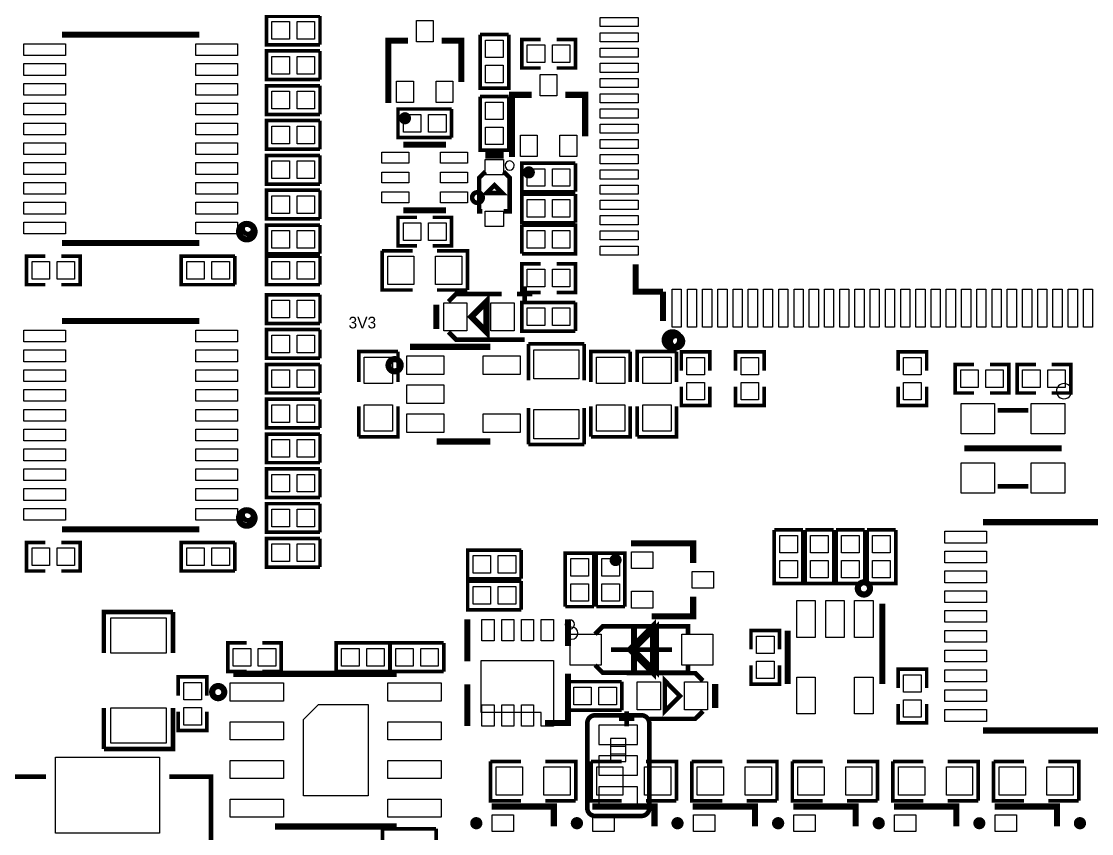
# Model space of a CAD drawing. Extents: x 27 to 210, y 6 to 115.
# Drawn here: x 124.17 to 159.3, y 33.33 to 59.99 of the extents above; entities that cross this region are included whole.
import ezdxf

# ---------------------------------------------------------------- set-up
doc = ezdxf.new("R2010")
doc.units = 0
doc.header["$MEASUREMENT"] = 0
for name, color, linetype in [('BOTTOM', 132, 'CONTINUOUS'), ('SILKSCREEN_BOTTOM', 230, 'CONTINUOUS'), ('SILKSCREEN_TOP', 7, 'CONTINUOUS'), ('TOP', 1, 'CONTINUOUS')]:
    doc.layers.add(name, color=color, linetype=linetype)

msp = doc.modelspace()

# ---------------------------------------------------------------- linework, layer by layer
at = {"layer": 'BOTTOM'}
for points in [[(143.129, 36.2585), (144.399, 36.2585), (144.399, 36.8935), (143.129, 36.8935)], [(143.51381, 35.94481), (144.01419, 35.94481), (144.01419, 36.44519), (143.51381, 36.44519)], [(143.51381, 35.69081), (144.01419, 35.69081), (144.01419, 36.19119), (143.51381, 36.19119)], [(143.129, 35.2425), (144.399, 35.2425), (144.399, 35.8775), (143.129, 35.8775)], [(143.129, 34.2265), (144.399, 34.2265), (144.399, 34.8615), (143.129, 34.8615)]]:
    msp.add_lwpolyline(points, close=True, dxfattribs=at)
at = {"layer": 'SILKSCREEN_BOTTOM', "const_width": 0.1524}
for points in [[(142.748, 36.957, -0.414214), (143.002, 37.211)], [(144.526, 37.211, -0.414214), (144.78, 36.957)], [(143.002, 33.909, -0.414214), (142.748, 34.163)], [(144.78, 34.163, -0.414214), (144.526, 33.909)]]:
    msp.add_lwpolyline(points, format="xyb", dxfattribs=at)
for points in [[(143.002, 37.211), (144.526, 37.211)], [(142.748, 34.163), (142.748, 36.957)], [(144.78, 34.163), (144.78, 36.957)], [(143.002, 33.909), (144.526, 33.909)]]:
    msp.add_lwpolyline(points, dxfattribs=at)
at = {"layer": 'SILKSCREEN_TOP'}
for points, const_width in [([(133.97484, 59.2201), (132.21716, 59.2201), (132.21716, 60.1599), (133.97484, 60.1599)], 0.11938), ([(133.97484, 59.2201), (133.97484, 60.1599)], 0.11938), ([(130.01244, 59.55284), (125.51156, 59.55284)], 0.20066), ([(136.21512, 57.31002), (136.21512, 59.35472), (136.86282, 59.35472)], 0.20066), ([(138.61288, 57.99328), (138.61288, 59.35472), (137.96518, 59.35472)], 0.20066), ([(140.1699, 59.55284), (139.2301, 59.55284)], 0.11938), ([(140.1699, 59.55284), (140.1699, 57.79516), (139.2301, 57.79516), (139.2301, 59.55284)], 0.11938), ([(141.21892, 59.3979), (140.59916, 59.3979), (140.59916, 58.4581), (141.21892, 58.4581)], 0.11938), ([(141.73708, 59.3979), (142.35684, 59.3979), (142.35684, 58.4581), (141.73708, 58.4581)], 0.11938), ([(133.97484, 58.0771), (132.21716, 58.0771), (132.21716, 59.0169), (133.97484, 59.0169)], 0.11938), ([(133.97484, 58.0771), (133.97484, 59.0169)], 0.11938), ([(133.97484, 56.9341), (132.21716, 56.9341), (132.21716, 57.8739), (133.97484, 57.8739)], 0.11938), ([(133.97484, 56.9341), (133.97484, 57.8739)], 0.11938), ([(140.27912, 55.53202), (140.27912, 57.57672), (140.92682, 57.57672)], 0.20066), ([(142.67688, 56.21528), (142.67688, 57.57672), (142.02918, 57.57672)], 0.20066), ([(140.1699, 57.52084), (139.2301, 57.52084)], 0.11938), ([(140.1699, 57.52084), (140.1699, 55.76316), (139.2301, 55.76316), (139.2301, 57.52084)], 0.11938), ([(138.29284, 56.1721), (136.53516, 56.1721), (136.53516, 57.1119), (138.29284, 57.1119)], 0.11938), ([(138.29284, 56.1721), (138.29284, 57.1119)], 0.11938), ([(133.97484, 55.7911), (132.21716, 55.7911), (132.21716, 56.7309), (133.97484, 56.7309)], 0.11938), ([(133.97484, 55.7911), (133.97484, 56.7309)], 0.11938), ([(136.71296, 55.93842), (138.11504, 55.93842)], 0.20066), ([(133.97484, 54.6481), (132.21716, 54.6481), (132.21716, 55.5879), (133.97484, 55.5879)], 0.11938), ([(133.97484, 54.6481), (133.97484, 55.5879)], 0.11938), ([(139.99972, 55.65648), (139.40028, 55.65648)], 0.14986), ([(139.99972, 55.55488), (139.40028, 55.55488)], 0.14986), ([(142.35684, 54.3941), (140.59916, 54.3941), (140.59916, 55.3339), (142.35684, 55.3339)], 0.11938), ([(142.35684, 54.3941), (142.35684, 55.3339)], 0.11938), ([(139.30122, 53.75656), (139.19962, 53.75656), (139.19962, 54.85638), (139.40028, 55.05704)], 0.14986), ([(139.99972, 53.75656), (140.20038, 53.75656), (140.20038, 54.85638), (139.99972, 55.05704)], 0.14986), ([(133.97484, 53.5051), (132.21716, 53.5051), (132.21716, 54.4449), (133.97484, 54.4449)], 0.11938), ([(133.97484, 53.5051), (133.97484, 54.4449)], 0.11938), ([(139.7, 54.61), (139.446, 54.356), (139.954, 54.356), (139.7, 54.61)], 0.1524), ([(142.35684, 53.3781), (140.59916, 53.3781), (140.59916, 54.3179), (142.35684, 54.3179)], 0.11938), ([(142.35684, 53.3781), (142.35684, 54.3179)], 0.11938), ([(138.11504, 53.78958), (136.71296, 53.78958)], 0.20066), ([(137.15492, 52.6161), (136.53516, 52.6161), (136.53516, 53.5559), (137.15492, 53.5559)], 0.11938), ([(137.67308, 52.6161), (138.29284, 52.6161), (138.29284, 53.5559), (137.67308, 53.5559)], 0.11938), ([(133.97484, 52.3621), (132.21716, 52.3621), (132.21716, 53.3019), (133.97484, 53.3019)], 0.11938), ([(133.97484, 52.3621), (133.97484, 53.3019)], 0.11938), ([(140.59916, 53.3019), (140.59916, 52.3621)], 0.11938), ([(140.59916, 53.3019), (142.35684, 53.3019), (142.35684, 52.3621), (140.59916, 52.3621)], 0.11938), ([(130.01244, 52.71516), (125.51156, 52.71516)], 0.20066), ([(124.96292, 51.3461), (124.34316, 51.3461), (124.34316, 52.2859), (124.96292, 52.2859)], 0.11938), ([(125.48108, 51.3461), (126.10084, 51.3461), (126.10084, 52.2859), (125.48108, 52.2859)], 0.11938), ([(131.18084, 51.3461), (129.42316, 51.3461), (129.42316, 52.2859), (131.18084, 52.2859)], 0.11938), ([(131.18084, 51.3461), (131.18084, 52.2859)], 0.11938), ([(133.97484, 51.3461), (132.21716, 51.3461), (132.21716, 52.2859), (133.97484, 52.2859)], 0.11938), ([(133.97484, 51.3461), (133.97484, 52.2859)], 0.11938), ([(137.01522, 51.17084), (136.01446, 51.17084), (136.01446, 52.46116)], 0.11938), ([(137.01522, 52.46116), (136.01446, 52.46116)], 0.11938), ([(137.81278, 52.46116), (138.81354, 52.46116), (138.81354, 51.17084)], 0.11938), ([(141.21892, 52.0319), (140.59916, 52.0319), (140.59916, 51.0921), (141.21892, 51.0921)], 0.11938), ([(141.73708, 52.0319), (142.35684, 52.0319), (142.35684, 51.0921), (141.73708, 51.0921)], 0.11938), ([(145.23212, 51.11496), (144.33296, 51.11496), (144.33296, 52.01412)], 0.20066), ([(140.69314, 50.79238), (140.69314, 51.29276)], 0.14986), ([(133.97484, 50.0761), (132.21716, 50.0761), (132.21716, 51.0159), (133.97484, 51.0159)], 0.11938), ([(133.97484, 50.0761), (133.97484, 51.0159)], 0.11938), ([(137.81278, 51.17084), (138.81354, 51.17084)], 0.11938), ([(138.19124, 50.79238), (138.4427, 51.0413), (139.9413, 51.0413)], 0.14986), ([(138.94308, 50.292), (139.44092, 50.79238), (139.44092, 49.79162), (138.94308, 50.292)], 0.2032), ([(138.94308, 50.292), (139.44092, 50.79238), (139.44092, 49.79162), (138.94308, 50.292)], 0.14986), ([(140.44168, 51.0413), (140.94206, 51.0413)], 0.14986), ([(145.23212, 51.11496), (145.23212, 50.15484)], 0.20066), ([(137.78992, 49.89322), (137.78992, 50.69078)], 0.20066), ([(142.35684, 49.8221), (140.59916, 49.8221), (140.59916, 50.7619), (142.35684, 50.7619)], 0.11938), ([(142.35684, 49.8221), (142.35684, 50.7619)], 0.11938), ([(130.01244, 50.15484), (125.51156, 50.15484)], 0.20066), ([(133.97484, 48.9331), (132.21716, 48.9331), (132.21716, 49.8729), (133.97484, 49.8729)], 0.11938), ([(133.97484, 48.9331), (133.97484, 49.8729)], 0.11938), ([(140.69314, 49.5427), (138.4427, 49.5427), (138.19124, 49.79162)], 0.14986), ([(135.24484, 48.15078), (135.24484, 49.15154), (136.53516, 49.15154)], 0.11938), ([(136.53516, 48.15078), (136.53516, 49.15154)], 0.11938), ([(136.92378, 49.30648), (139.56284, 49.30648)], 0.20066), ([(140.8176, 49.403), (142.6464, 49.403)], 0.11938), ([(140.8176, 49.403), (140.8176, 48.20158)], 0.11938), ([(142.6464, 49.403), (142.6464, 48.20158)], 0.11938), ([(142.86484, 48.15078), (142.86484, 49.15154), (144.15516, 49.15154)], 0.11938), ([(144.15516, 48.15078), (144.15516, 49.15154)], 0.11938), ([(144.38884, 48.15078), (144.38884, 49.15154), (145.67916, 49.15154)], 0.11938), ([(145.67916, 48.15078), (145.67916, 49.15154)], 0.11938), ([(145.8341, 48.51908), (145.8341, 49.13884), (146.7739, 49.13884), (146.7739, 48.51908)], 0.11938), ([(147.6121, 48.51908), (147.6121, 49.13884), (148.5519, 49.13884), (148.5519, 48.51908)], 0.11938), ([(152.9461, 48.51908), (152.9461, 49.13884), (153.8859, 49.13884), (153.8859, 48.51908)], 0.11938), ([(133.97484, 47.7901), (132.21716, 47.7901), (132.21716, 48.7299), (133.97484, 48.7299)], 0.11938), ([(133.97484, 47.7901), (133.97484, 48.7299)], 0.11938), ([(155.44292, 48.7299), (154.82316, 48.7299), (154.82316, 47.7901), (155.44292, 47.7901)], 0.11938), ([(155.96108, 48.7299), (156.58084, 48.7299), (156.58084, 47.7901), (155.96108, 47.7901)], 0.11938), ([(157.47492, 47.7901), (156.85516, 47.7901), (156.85516, 48.7299), (157.47492, 48.7299)], 0.11938), ([(157.99308, 47.7901), (158.61284, 47.7901), (158.61284, 48.7299), (157.99308, 48.7299)], 0.11938), ([(145.8341, 48.00092), (145.8341, 47.38116), (146.7739, 47.38116), (146.7739, 48.00092)], 0.11938), ([(147.6121, 48.00092), (147.6121, 47.38116), (148.5519, 47.38116), (148.5519, 48.00092)], 0.11938), ([(152.9461, 48.00092), (152.9461, 47.38116), (153.8859, 47.38116), (153.8859, 48.00092)], 0.11938), ([(133.97484, 46.6471), (132.21716, 46.6471), (132.21716, 47.5869), (133.97484, 47.5869)], 0.11938), ([(133.97484, 46.6471), (133.97484, 47.5869)], 0.11938), ([(136.53516, 47.35322), (136.53516, 46.35246), (135.24484, 46.35246)], 0.11938), ([(135.24484, 47.35322), (135.24484, 46.35246)], 0.11938), ([(140.8176, 46.101), (140.8176, 47.30242)], 0.11938), ([(142.6464, 46.101), (142.6464, 47.30242)], 0.11938), ([(144.15516, 47.35322), (144.15516, 46.35246), (142.86484, 46.35246)], 0.11938), ([(142.86484, 47.35322), (142.86484, 46.35246)], 0.11938), ([(145.67916, 47.35322), (145.67916, 46.35246), (144.38884, 46.35246)], 0.11938), ([(144.38884, 47.35322), (144.38884, 46.35246)], 0.11938), ([(157.21838, 47.22368), (156.21762, 47.22368)], 0.14986), ([(133.97484, 45.5041), (132.21716, 45.5041), (132.21716, 46.4439), (133.97484, 46.4439)], 0.11938), ([(133.97484, 45.5041), (133.97484, 46.4439)], 0.11938), ([(137.80516, 46.19752), (139.56284, 46.19752)], 0.20066), ([(142.6464, 46.101), (140.8176, 46.101)], 0.11938), ([(155.1178, 45.974), (158.3182, 45.974)], 0.20066), ([(133.97484, 44.3611), (132.21716, 44.3611), (132.21716, 45.3009), (133.97484, 45.3009)], 0.11938), ([(133.97484, 44.3611), (133.97484, 45.3009)], 0.11938), ([(157.21838, 44.72432), (156.21762, 44.72432)], 0.14986), ([(133.97484, 43.2181), (132.21716, 43.2181), (132.21716, 44.1579), (133.97484, 44.1579)], 0.11938), ([(133.97484, 43.2181), (133.97484, 44.1579)], 0.11938), ([(160.23844, 43.55084), (155.73756, 43.55084)], 0.20066), ([(130.01244, 43.31716), (125.51156, 43.31716)], 0.20066), ([(149.8219, 43.29684), (148.8821, 43.29684)], 0.11938), ([(149.8219, 43.29684), (149.8219, 41.53916), (148.8821, 41.53916), (148.8821, 43.29684)], 0.11938), ([(150.8379, 43.29684), (149.8981, 43.29684)], 0.11938), ([(150.8379, 43.29684), (150.8379, 41.53916), (149.8981, 41.53916), (149.8981, 43.29684)], 0.11938), ([(151.8539, 43.29684), (150.9141, 43.29684)], 0.11938), ([(151.8539, 43.29684), (151.8539, 41.53916), (150.9141, 41.53916), (150.9141, 43.29684)], 0.11938), ([(152.8699, 43.29684), (151.9301, 43.29684)], 0.11938), ([(152.8699, 43.29684), (152.8699, 41.53916), (151.9301, 41.53916), (151.9301, 43.29684)], 0.11938), ([(124.96292, 41.9481), (124.34316, 41.9481), (124.34316, 42.8879), (124.96292, 42.8879)], 0.11938), ([(125.48108, 41.9481), (126.10084, 41.9481), (126.10084, 42.8879), (125.48108, 42.8879)], 0.11938), ([(131.18084, 41.9481), (129.42316, 41.9481), (129.42316, 42.8879), (131.18084, 42.8879)], 0.11938), ([(131.18084, 41.9481), (131.18084, 42.8879)], 0.11938), ([(133.97484, 42.0751), (132.21716, 42.0751), (132.21716, 43.0149), (133.97484, 43.0149)], 0.11938), ([(133.97484, 42.0751), (133.97484, 43.0149)], 0.11938), ([(144.17802, 42.85488), (146.22272, 42.85488), (146.22272, 42.20718)], 0.20066), ([(140.57884, 41.6941), (138.82116, 41.6941), (138.82116, 42.6339), (140.57884, 42.6339)], 0.11938), ([(140.57884, 41.6941), (140.57884, 42.6339)], 0.11938), ([(142.0241, 40.77716), (142.0241, 42.53484), (142.9639, 42.53484), (142.9639, 40.77716)], 0.11938), ([(143.0401, 40.77716), (143.0401, 42.53484), (143.9799, 42.53484), (143.9799, 40.77716)], 0.11938), ([(140.57884, 40.6781), (138.82116, 40.6781), (138.82116, 41.6179), (140.57884, 41.6179)], 0.11938), ([(140.57884, 40.6781), (140.57884, 41.6179)], 0.11938), ([(144.86128, 40.45712), (146.22272, 40.45712), (146.22272, 41.10482)], 0.20066), ([(142.0241, 40.77716), (142.9639, 40.77716)], 0.11938), ([(143.0401, 40.77716), (143.9799, 40.77716)], 0.11938), ([(152.43048, 40.87622), (152.43048, 38.23716)], 0.20066), ([(126.88062, 39.25316), (126.88062, 40.60444), (129.15138, 40.60444)], 0.14986), ([(129.15138, 39.25316), (129.15138, 40.60444)], 0.14986), ([(138.9126, 40.259), (138.811, 40.259), (138.811, 38.98392)], 0.20066), ([(142.113, 39.48176), (142.113, 40.259), (142.0114, 40.259)], 0.20066), ([(146.05, 39.878), (146.05, 40.132), (143.256, 40.132), (143.002, 39.878)], 0.1524), ([(144.90192, 40.1193), (144.90192, 38.6207), (144.15262, 39.37), (144.90192, 40.1193)], 0.2032), ([(144.27708, 38.6207), (144.27708, 40.1193)], 0.20066), ([(144.27708, 39.37), (145.02638, 40.1193), (145.02638, 38.6207), (144.27708, 39.37)], 0.14986), ([(149.0599, 39.37508), (149.0599, 39.99484), (148.1201, 39.99484), (148.1201, 39.37508)], 0.11938), ([(149.32152, 39.99484), (149.32152, 38.23716)], 0.20066), ([(131.56692, 38.6461), (130.94716, 38.6461), (130.94716, 39.5859), (131.56692, 39.5859)], 0.11938), ([(132.08508, 38.6461), (132.70484, 38.6461), (132.70484, 39.5859), (132.08508, 39.5859)], 0.11938), ([(136.26084, 38.6461), (134.50316, 38.6461), (134.50316, 39.5859), (136.26084, 39.5859)], 0.11938), ([(136.26084, 38.6461), (136.26084, 39.5859)], 0.11938), ([(138.03884, 38.6461), (136.28116, 38.6461), (136.28116, 39.5859), (138.03884, 39.5859)], 0.11938), ([(138.03884, 38.6461), (138.03884, 39.5859)], 0.11938), ([(143.52524, 39.37), (145.52676, 39.37)], 0.14986), ([(131.13258, 38.57244), (136.49198, 38.57244)], 0.20066), ([(142.113, 38.5826), (142.113, 36.957), (141.36116, 36.957)], 0.20066), ([(143.002, 38.862), (143.256, 38.608), (146.05, 38.608), (146.05, 38.862)], 0.1524), ([(144.04086, 38.5953), (146.2913, 38.5953), (146.54276, 38.34638)], 0.14986), ([(149.0599, 38.85692), (149.0599, 38.23716), (148.1201, 38.23716), (148.1201, 38.85692)], 0.11938), ([(153.8859, 38.10508), (153.8859, 38.72484), (152.9461, 38.72484), (152.9461, 38.10508)], 0.11938), ([(130.2639, 37.85108), (130.2639, 38.47084), (129.3241, 38.47084), (129.3241, 37.85108)], 0.11938), ([(138.9126, 36.957), (138.811, 36.957), (138.811, 38.23208)], 0.20066), ([(143.88084, 37.3761), (142.12316, 37.3761), (142.12316, 38.3159), (143.88084, 38.3159)], 0.11938), ([(143.88084, 37.3761), (143.88084, 38.3159)], 0.11938), ([(145.79092, 37.846), (145.29308, 37.34562), (145.29308, 38.34638), (145.79092, 37.846)], 0.14986), ([(146.94408, 38.24478), (146.94408, 37.44722)], 0.20066), ([(153.8859, 37.58692), (153.8859, 36.96716), (152.9461, 36.96716), (152.9461, 37.58692)], 0.11938), ([(129.15138, 37.45484), (129.15138, 36.10356), (126.88062, 36.10356)], 0.14986), ([(126.88062, 37.45484), (126.88062, 36.10356)], 0.14986), ([(130.2639, 37.33292), (130.2639, 36.71316), (129.3241, 36.71316), (129.3241, 37.33292)], 0.11938), ([(144.04086, 37.34562), (144.04086, 36.84524)], 0.14986), ([(146.54276, 37.34562), (146.2913, 37.0967), (144.7927, 37.0967)], 0.14986), ([(144.29232, 37.0967), (143.79194, 37.0967)], 0.14986), ([(160.23844, 36.71316), (155.73756, 36.71316)], 0.20066), ([(140.57122, 34.40684), (139.57046, 34.40684), (139.57046, 35.69716)], 0.11938), ([(140.57122, 35.69716), (139.57046, 35.69716)], 0.11938), ([(141.36878, 35.69716), (142.36954, 35.69716), (142.36954, 34.40684)], 0.11938), ([(143.87322, 34.40684), (142.87246, 34.40684), (142.87246, 35.69716)], 0.11938), ([(143.87322, 35.69716), (142.87246, 35.69716)], 0.11938), ([(144.67078, 35.69716), (145.67154, 35.69716), (145.67154, 34.40684)], 0.11938), ([(147.17522, 34.40684), (146.17446, 34.40684), (146.17446, 35.69716)], 0.11938), ([(147.17522, 35.69716), (146.17446, 35.69716)], 0.11938), ([(147.97278, 35.69716), (148.97354, 35.69716), (148.97354, 34.40684)], 0.11938), ([(150.47722, 34.40684), (149.47646, 34.40684), (149.47646, 35.69716)], 0.11938), ([(150.47722, 35.69716), (149.47646, 35.69716)], 0.11938), ([(151.27478, 35.69716), (152.27554, 35.69716), (152.27554, 34.40684)], 0.11938), ([(153.77922, 34.40684), (152.77846, 34.40684), (152.77846, 35.69716)], 0.11938), ([(153.77922, 35.69716), (152.77846, 35.69716)], 0.11938), ([(154.57678, 35.69716), (155.57754, 35.69716), (155.57754, 34.40684)], 0.11938), ([(157.08122, 34.40684), (156.08046, 34.40684), (156.08046, 35.69716)], 0.11938), ([(157.08122, 35.69716), (156.08046, 35.69716)], 0.11938), ([(157.87878, 35.69716), (158.87954, 35.69716), (158.87954, 34.40684)], 0.11938), ([(124.98324, 35.19678), (123.59894, 35.19678)], 0.1524), ([(129.04978, 27.79522), (130.40106, 27.79522), (130.40106, 35.19678), (129.032, 35.19678)], 0.1524), ([(141.36878, 34.40684), (142.36954, 34.40684)], 0.11938), ([(144.67078, 34.40684), (145.67154, 34.40684)], 0.11938), ([(147.97278, 34.40684), (148.97354, 34.40684)], 0.11938), ([(151.27478, 34.40684), (152.27554, 34.40684)], 0.11938), ([(154.57678, 34.40684), (155.57754, 34.40684)], 0.11938), ([(157.87878, 34.40684), (158.87954, 34.40684)], 0.11938), ([(139.60602, 34.21888), (141.65072, 34.21888), (141.65072, 33.57118)], 0.20066), ([(142.90802, 34.21888), (144.95272, 34.21888), (144.95272, 33.57118)], 0.20066), ([(146.21002, 34.21888), (148.25472, 34.21888), (148.25472, 33.57118)], 0.20066), ([(149.51202, 34.21888), (151.55672, 34.21888), (151.55672, 33.57118)], 0.20066), ([(152.81402, 34.21888), (154.85872, 34.21888), (154.85872, 33.57118)], 0.20066), ([(156.11602, 34.21888), (158.16072, 34.21888), (158.16072, 33.57118)], 0.20066), ([(132.49402, 33.56356), (136.49198, 33.56356)], 0.20066), ([(137.78484, 32.5501), (136.02716, 32.5501), (136.02716, 33.4899), (137.78484, 33.4899)], 0.11938), ([(137.78484, 32.5501), (137.78484, 33.4899)], 0.11938)]:
    msp.add_lwpolyline(points, dxfattribs=dict(at, const_width=const_width))
for points, const_width in [([(136.86282, 56.80964, 1.006348), (136.6647, 56.8071, 0.993692), (136.86282, 56.80964)], 0.20066), ([(140.92682, 55.03164, 1.006348), (140.7287, 55.0291, 0.993692), (140.92682, 55.03164)], 0.20066), ([(139.31646, 54.20614, 1.000725), (138.96848, 54.2036, 0.999275), (139.31646, 54.20614)], 0.14986), ([(131.826, 53.086, 1), (131.318, 53.086, 1), (131.826, 53.086)], 0.2032), ([(131.78282, 53.18506, 1.001221), (131.43738, 53.18252, 0.998781), (131.78282, 53.18506)], 0.14986), ([(145.796, 49.53, 1), (145.288, 49.53, 1), (145.796, 49.53)], 0.2032), ([(145.86204, 49.48936, 0.996853), (145.46072, 49.4919, 1.003156), (145.86204, 49.48936)], 0.20066), ([(136.62406, 48.70196, 1.000199), (136.22274, 48.70196, 0.999801), (136.62406, 48.70196)], 0.20066), ([(131.826, 43.688, 1), (131.318, 43.688, 1), (131.826, 43.688)], 0.2032), ([(131.78282, 43.78706, 1.001221), (131.43738, 43.78452, 0.998781), (131.78282, 43.78706)], 0.14986), ([(143.77416, 42.30624, 0.997549), (143.57858, 42.30624, 1.002457), (143.77416, 42.30624)], 0.20066), ([(152.02662, 41.3766, 0.997014), (151.6253, 41.3766, 1.002995), (152.02662, 41.3766)], 0.20066), ([(130.83286, 37.973, 1), (130.43408, 37.973, 1), (130.83286, 37.973)], 0.20066), ([(139.2047, 33.67024, 0.997611), (139.00404, 33.67024, 1.002395), (139.2047, 33.67024)], 0.20066), ([(142.5067, 33.67024, 0.997611), (142.30604, 33.67024, 1.002395), (142.5067, 33.67024)], 0.20066), ([(145.8087, 33.67024, 0.997611), (145.60804, 33.67024, 1.002395), (145.8087, 33.67024)], 0.20066), ([(149.1107, 33.67024, 0.997611), (148.91004, 33.67024, 1.002395), (149.1107, 33.67024)], 0.20066), ([(152.4127, 33.67024, 0.997611), (152.21204, 33.67024, 1.002395), (152.4127, 33.67024)], 0.20066), ([(155.71216, 33.67024, 0.997549), (155.51658, 33.67024, 1.002457), (155.71216, 33.67024)], 0.20066), ([(159.0167, 33.67024, 0.997611), (158.81604, 33.67024, 1.002395), (159.0167, 33.67024)], 0.20066)]:
    msp.add_lwpolyline(points, format="xyb", dxfattribs=dict(at, const_width=const_width))
for points in [[(140.35024, 55.25516, 1), (140.04976, 55.25684, 1)], [(158.64332, 47.84852, 1), (158.14268, 47.84948, 1)], [(142.32636, 40.1955, 1), (142.02564, 40.1945, 1)], [(142.43812, 39.90848, 1), (142.03588, 39.90752, 1)]]:
    msp.add_lwpolyline(points, format="xyb", close=True, dxfattribs=at)
at = {"layer": 'TOP'}
for points in [[(144.42059, 60.11418), (144.42059, 59.81446), (143.17345, 59.81446), (143.17345, 60.11418)], [(132.97154, 59.97956), (132.97154, 59.40044), (132.3975, 59.40044), (132.3975, 59.97956)], [(133.22046, 59.40044), (133.22046, 59.97956), (133.7945, 59.97956), (133.7945, 59.40044)], [(137.13714, 59.31916), (137.13714, 60.0202), (137.68832, 60.0202), (137.68832, 59.31916)], [(139.98956, 58.79846), (139.41044, 58.79846), (139.41044, 59.3725), (139.98956, 59.3725)], [(144.42059, 59.6138), (144.42059, 59.31408), (143.17345, 59.31408), (143.17345, 59.6138)], [(125.62586, 59.25312), (125.62586, 58.86704), (124.25426, 58.86704), (124.25426, 59.25312)], [(129.89814, 58.86704), (129.89814, 59.25312), (131.26974, 59.25312), (131.26974, 58.86704)], [(141.35354, 59.21756), (141.35354, 58.63844), (140.7795, 58.63844), (140.7795, 59.21756)], [(141.60246, 58.63844), (141.60246, 59.21756), (142.1765, 59.21756), (142.1765, 58.63844)], [(144.42059, 59.11342), (144.42059, 58.8137), (143.17345, 58.8137), (143.17345, 59.11342)], [(132.97154, 58.83656), (132.97154, 58.25744), (132.3975, 58.25744), (132.3975, 58.83656)], [(133.22046, 58.25744), (133.22046, 58.83656), (133.7945, 58.83656), (133.7945, 58.25744)], [(125.62586, 58.60288), (125.62586, 58.2168), (124.25426, 58.2168), (124.25426, 58.60288)], [(129.89814, 58.2168), (129.89814, 58.60288), (131.26974, 58.60288), (131.26974, 58.2168)], [(139.41044, 58.54954), (139.98956, 58.54954), (139.98956, 57.9755), (139.41044, 57.9755)], [(144.42059, 58.61304), (144.42059, 58.31332), (143.17345, 58.31332), (143.17345, 58.61304)], [(137.03935, 58.02884), (137.03935, 57.3278), (136.48817, 57.3278), (136.48817, 58.02884)], [(137.78738, 57.3278), (137.78738, 58.02884), (138.33856, 58.02884), (138.33856, 57.3278)], [(141.20114, 57.54116), (141.20114, 58.2422), (141.75232, 58.2422), (141.75232, 57.54116)], [(144.42059, 58.11266), (144.42059, 57.81294), (143.17345, 57.81294), (143.17345, 58.11266)], [(125.62586, 57.95264), (125.62586, 57.56656), (124.25426, 57.56656), (124.25426, 57.95264)], [(129.89814, 57.56656), (129.89814, 57.95264), (131.26974, 57.95264), (131.26974, 57.56656)], [(132.97154, 57.69356), (132.97154, 57.11444), (132.3975, 57.11444), (132.3975, 57.69356)], [(133.22046, 57.11444), (133.22046, 57.69356), (133.7945, 57.69356), (133.7945, 57.11444)], [(144.42059, 57.61482), (144.42059, 57.3151), (143.17345, 57.3151), (143.17345, 57.61482)], [(125.62586, 57.3024), (125.62586, 56.91632), (124.25426, 56.91632), (124.25426, 57.3024)], [(129.89814, 56.91632), (129.89814, 57.3024), (131.26974, 57.3024), (131.26974, 56.91632)], [(139.98956, 56.76646), (139.41044, 56.76646), (139.41044, 57.3405), (139.98956, 57.3405)], [(137.28954, 56.93156), (137.28954, 56.35244), (136.7155, 56.35244), (136.7155, 56.93156)], [(137.53846, 56.35244), (137.53846, 56.93156), (138.1125, 56.93156), (138.1125, 56.35244)], [(144.42059, 57.11444), (144.42059, 56.81472), (143.17345, 56.81472), (143.17345, 57.11444)], [(125.62586, 56.65216), (125.62586, 56.26608), (124.25426, 56.26608), (124.25426, 56.65216)], [(129.89814, 56.26608), (129.89814, 56.65216), (131.26974, 56.65216), (131.26974, 56.26608)], [(132.97154, 56.55056), (132.97154, 55.97144), (132.3975, 55.97144), (132.3975, 56.55056)], [(133.22046, 55.97144), (133.22046, 56.55056), (133.7945, 56.55056), (133.7945, 55.97144)], [(144.42059, 56.61406), (144.42059, 56.31434), (143.17345, 56.31434), (143.17345, 56.61406)], [(139.41044, 56.51754), (139.98956, 56.51754), (139.98956, 55.9435), (139.41044, 55.9435)], [(141.10335, 56.25084), (141.10335, 55.5498), (140.55217, 55.5498), (140.55217, 56.25084)], [(141.85138, 55.5498), (141.85138, 56.25084), (142.40256, 56.25084), (142.40256, 55.5498)], [(125.62586, 56.00192), (125.62586, 55.61584), (124.25426, 55.61584), (124.25426, 56.00192)], [(129.89814, 55.61584), (129.89814, 56.00192), (131.26974, 56.00192), (131.26974, 55.61584)], [(144.42059, 56.11368), (144.42059, 55.81396), (143.17345, 55.81396), (143.17345, 56.11368)], [(136.89457, 55.69331), (136.89457, 55.33517), (136.00811, 55.33517), (136.00811, 55.69331)], [(137.93216, 55.3339), (137.93216, 55.69204), (138.81862, 55.69204), (138.81862, 55.3339)], [(144.42059, 55.6133), (144.42059, 55.31358), (143.17345, 55.31358), (143.17345, 55.6133)], [(125.62586, 55.35168), (125.62586, 54.9656), (124.25426, 54.9656), (124.25426, 55.35168)], [(129.89814, 54.9656), (129.89814, 55.35168), (131.26974, 55.35168), (131.26974, 54.9656)], [(132.97154, 55.40756), (132.97154, 54.82844), (132.3975, 54.82844), (132.3975, 55.40756)], [(133.22046, 54.82844), (133.22046, 55.40756), (133.7945, 55.40756), (133.7945, 54.82844)], [(139.40028, 55.45709), (139.99972, 55.45709), (139.99972, 54.95671), (139.40028, 54.95671)], [(141.35354, 55.15356), (141.35354, 54.57444), (140.7795, 54.57444), (140.7795, 55.15356)], [(141.60246, 54.57444), (141.60246, 55.15356), (142.1765, 55.15356), (142.1765, 54.57444)], [(136.89457, 55.04307), (136.89457, 54.68493), (136.00811, 54.68493), (136.00811, 55.04307)], [(137.93216, 54.68366), (137.93216, 55.0418), (138.81862, 55.0418), (138.81862, 54.68366)], [(144.42059, 55.11292), (144.42059, 54.8132), (143.17345, 54.8132), (143.17345, 55.11292)], [(125.62586, 54.70144), (125.62586, 54.31536), (124.25426, 54.31536), (124.25426, 54.70144)], [(129.89814, 54.31536), (129.89814, 54.70144), (131.26974, 54.70144), (131.26974, 54.31536)], [(144.42059, 54.61508), (144.42059, 54.31536), (143.17345, 54.31536), (143.17345, 54.61508)], [(132.97154, 54.26456), (132.97154, 53.68544), (132.3975, 53.68544), (132.3975, 54.26456)], [(133.22046, 53.68544), (133.22046, 54.26456), (133.7945, 54.26456), (133.7945, 53.68544)], [(136.89457, 54.39283), (136.89457, 54.03469), (136.00811, 54.03469), (136.00811, 54.39283)], [(137.93216, 54.03342), (137.93216, 54.39156), (138.81862, 54.39156), (138.81862, 54.03342)], [(141.35354, 54.13756), (141.35354, 53.55844), (140.7795, 53.55844), (140.7795, 54.13756)], [(141.60246, 53.55844), (141.60246, 54.13756), (142.1765, 54.13756), (142.1765, 53.55844)], [(144.42059, 54.1147), (144.42059, 53.81498), (143.17345, 53.81498), (143.17345, 54.1147)], [(125.62586, 54.0512), (125.62586, 53.66512), (124.25426, 53.66512), (124.25426, 54.0512)], [(129.89814, 53.66512), (129.89814, 54.0512), (131.26974, 54.0512), (131.26974, 53.66512)], [(139.99972, 53.25491), (139.40028, 53.25491), (139.40028, 53.75529), (139.99972, 53.75529)], [(125.62586, 53.40096), (125.62586, 53.01488), (124.25426, 53.01488), (124.25426, 53.40096)], [(129.89814, 53.01488), (129.89814, 53.40096), (131.26974, 53.40096), (131.26974, 53.01488)], [(144.42059, 53.61432), (144.42059, 53.3146), (143.17345, 53.3146), (143.17345, 53.61432)], [(132.97154, 53.12156), (132.97154, 52.54244), (132.3975, 52.54244), (132.3975, 53.12156)], [(133.22046, 52.54244), (133.22046, 53.12156), (133.7945, 53.12156), (133.7945, 52.54244)], [(137.28954, 53.37556), (137.28954, 52.79644), (136.7155, 52.79644), (136.7155, 53.37556)], [(137.53846, 52.79644), (137.53846, 53.37556), (138.1125, 53.37556), (138.1125, 52.79644)], [(141.35354, 53.12156), (141.35354, 52.54244), (140.7795, 52.54244), (140.7795, 53.12156)], [(141.60246, 52.54244), (141.60246, 53.12156), (142.1765, 53.12156), (142.1765, 52.54244)], [(144.42059, 53.11394), (144.42059, 52.81422), (143.17345, 52.81422), (143.17345, 53.11394)], [(144.42059, 52.61356), (144.42059, 52.31384), (143.17345, 52.31384), (143.17345, 52.61356)], [(125.09754, 52.10556), (125.09754, 51.52644), (124.5235, 51.52644), (124.5235, 52.10556)], [(125.34646, 51.52644), (125.34646, 52.10556), (125.9205, 52.10556), (125.9205, 51.52644)], [(130.17754, 52.10556), (130.17754, 51.52644), (129.6035, 51.52644), (129.6035, 52.10556)], [(130.42646, 51.52644), (130.42646, 52.10556), (131.0005, 52.10556), (131.0005, 51.52644)], [(132.97154, 52.10556), (132.97154, 51.52644), (132.3975, 51.52644), (132.3975, 52.10556)], [(133.22046, 51.52644), (133.22046, 52.10556), (133.7945, 52.10556), (133.7945, 51.52644)], [(137.05967, 52.28082), (137.05967, 51.35118), (136.19861, 51.35118), (136.19861, 52.28082)], [(138.62939, 52.28082), (138.62939, 51.35118), (137.76833, 51.35118), (137.76833, 52.28082)], [(141.35354, 51.85156), (141.35354, 51.27244), (140.7795, 51.27244), (140.7795, 51.85156)], [(141.60246, 51.27244), (141.60246, 51.85156), (142.1765, 51.85156), (142.1765, 51.27244)], [(145.53184, 51.20259), (145.83156, 51.20259), (145.83156, 49.95545), (145.53184, 49.95545)], [(146.03222, 51.20259), (146.33194, 51.20259), (146.33194, 49.95545), (146.03222, 49.95545)], [(146.5326, 51.20259), (146.83232, 51.20259), (146.83232, 49.95545), (146.5326, 49.95545)], [(147.03298, 51.20259), (147.3327, 51.20259), (147.3327, 49.95545), (147.03298, 49.95545)], [(147.53336, 51.20259), (147.83308, 51.20259), (147.83308, 49.95545), (147.53336, 49.95545)], [(148.0312, 51.20259), (148.33092, 51.20259), (148.33092, 49.95545), (148.0312, 49.95545)], [(148.53158, 51.20259), (148.8313, 51.20259), (148.8313, 49.95545), (148.53158, 49.95545)], [(149.03196, 51.20259), (149.33168, 51.20259), (149.33168, 49.95545), (149.03196, 49.95545)], [(149.53234, 51.20259), (149.83206, 51.20259), (149.83206, 49.95545), (149.53234, 49.95545)], [(150.03272, 51.20259), (150.33244, 51.20259), (150.33244, 49.95545), (150.03272, 49.95545)], [(150.5331, 51.20259), (150.83282, 51.20259), (150.83282, 49.95545), (150.5331, 49.95545)], [(151.03094, 51.20259), (151.33066, 51.20259), (151.33066, 49.95545), (151.03094, 49.95545)], [(151.53132, 51.20259), (151.83104, 51.20259), (151.83104, 49.95545), (151.53132, 49.95545)], [(152.0317, 51.20259), (152.33142, 51.20259), (152.33142, 49.95545), (152.0317, 49.95545)], [(152.53208, 51.20259), (152.8318, 51.20259), (152.8318, 49.95545), (152.53208, 49.95545)], [(153.03246, 51.20259), (153.33218, 51.20259), (153.33218, 49.95545), (153.03246, 49.95545)], [(153.53284, 51.20259), (153.83256, 51.20259), (153.83256, 49.95545), (153.53284, 49.95545)], [(154.03322, 51.20259), (154.33294, 51.20259), (154.33294, 49.95545), (154.03322, 49.95545)], [(154.53106, 51.20259), (154.83078, 51.20259), (154.83078, 49.95545), (154.53106, 49.95545)], [(155.03144, 51.20259), (155.33116, 51.20259), (155.33116, 49.95545), (155.03144, 49.95545)], [(155.53182, 51.20259), (155.83154, 51.20259), (155.83154, 49.95545), (155.53182, 49.95545)], [(156.0322, 51.20259), (156.33192, 51.20259), (156.33192, 49.95545), (156.0322, 49.95545)], [(156.53258, 51.20259), (156.8323, 51.20259), (156.8323, 49.95545), (156.53258, 49.95545)], [(157.03296, 51.20259), (157.33268, 51.20259), (157.33268, 49.95545), (157.03296, 49.95545)], [(157.53334, 51.20259), (157.83306, 51.20259), (157.83306, 49.95545), (157.53334, 49.95545)], [(158.03118, 51.20259), (158.3309, 51.20259), (158.3309, 49.95545), (158.03118, 49.95545)], [(158.53156, 51.20259), (158.83128, 51.20259), (158.83128, 49.95545), (158.53156, 49.95545)], [(159.03194, 51.20259), (159.33166, 51.20259), (159.33166, 49.95545), (159.03194, 49.95545)], [(132.97154, 50.83556), (132.97154, 50.25644), (132.3975, 50.25644), (132.3975, 50.83556)], [(133.22046, 50.25644), (133.22046, 50.83556), (133.7945, 50.83556), (133.7945, 50.25644)], [(138.0363, 49.83226), (138.0363, 50.75174), (138.79576, 50.75174), (138.79576, 49.83226)], [(140.34643, 50.75174), (140.34643, 49.83226), (139.58697, 49.83226), (139.58697, 50.75174)], [(141.35354, 50.58156), (141.35354, 50.00244), (140.7795, 50.00244), (140.7795, 50.58156)], [(141.60246, 50.00244), (141.60246, 50.58156), (142.1765, 50.58156), (142.1765, 50.00244)], [(125.62586, 49.85512), (125.62586, 49.46904), (124.25426, 49.46904), (124.25426, 49.85512)], [(129.89814, 49.46904), (129.89814, 49.85512), (131.26974, 49.85512), (131.26974, 49.46904)], [(132.97154, 49.69256), (132.97154, 49.11344), (132.3975, 49.11344), (132.3975, 49.69256)], [(133.22046, 49.11344), (133.22046, 49.69256), (133.7945, 49.69256), (133.7945, 49.11344)], [(125.62586, 49.20488), (125.62586, 48.8188), (124.25426, 48.8188), (124.25426, 49.20488)], [(129.89814, 48.8188), (129.89814, 49.20488), (131.26974, 49.20488), (131.26974, 48.8188)], [(140.99667, 49.2125), (142.46733, 49.2125), (142.46733, 48.25238), (140.99667, 48.25238)], [(135.42518, 48.96739), (136.35482, 48.96739), (136.35482, 48.10633), (135.42518, 48.10633)], [(136.82472, 48.39716), (136.82472, 49.00676), (138.03376, 49.00676), (138.03376, 48.39716)], [(139.33424, 48.39716), (139.33424, 49.00676), (140.54328, 49.00676), (140.54328, 48.39716)], [(143.97482, 48.10633), (143.04518, 48.10633), (143.04518, 48.96739), (143.97482, 48.96739)], [(144.56918, 48.96739), (145.49882, 48.96739), (145.49882, 48.10633), (144.56918, 48.10633)], [(146.59356, 48.38446), (146.01444, 48.38446), (146.01444, 48.9585), (146.59356, 48.9585)], [(148.37156, 48.38446), (147.79244, 48.38446), (147.79244, 48.9585), (148.37156, 48.9585)], [(153.70556, 48.38446), (153.12644, 48.38446), (153.12644, 48.9585), (153.70556, 48.9585)], [(125.62586, 48.55464), (125.62586, 48.16856), (124.25426, 48.16856), (124.25426, 48.55464)], [(129.89814, 48.16856), (129.89814, 48.55464), (131.26974, 48.55464), (131.26974, 48.16856)], [(132.97154, 48.54956), (132.97154, 47.97044), (132.3975, 47.97044), (132.3975, 48.54956)], [(133.22046, 47.97044), (133.22046, 48.54956), (133.7945, 48.54956), (133.7945, 47.97044)], [(155.57754, 48.54956), (155.57754, 47.97044), (155.0035, 47.97044), (155.0035, 48.54956)], [(155.82646, 47.97044), (155.82646, 48.54956), (156.4005, 48.54956), (156.4005, 47.97044)], [(157.60954, 48.54956), (157.60954, 47.97044), (157.0355, 47.97044), (157.0355, 48.54956)], [(157.85846, 47.97044), (157.85846, 48.54956), (158.4325, 48.54956), (158.4325, 47.97044)], [(146.01444, 48.13554), (146.59356, 48.13554), (146.59356, 47.5615), (146.01444, 47.5615)], [(147.79244, 48.13554), (148.37156, 48.13554), (148.37156, 47.5615), (147.79244, 47.5615)], [(153.12644, 48.13554), (153.70556, 48.13554), (153.70556, 47.5615), (153.12644, 47.5615)], [(125.62586, 47.9044), (125.62586, 47.51832), (124.25426, 47.51832), (124.25426, 47.9044)], [(129.89814, 47.51832), (129.89814, 47.9044), (131.26974, 47.9044), (131.26974, 47.51832)], [(136.82472, 47.4472), (136.82472, 48.0568), (138.03376, 48.0568), (138.03376, 47.4472)], [(155.01747, 47.44974), (156.11729, 47.44974), (156.11729, 46.44898), (155.01747, 46.44898)], [(157.31871, 47.44974), (158.41853, 47.44974), (158.41853, 46.44898), (157.31871, 46.44898)], [(125.62586, 47.25416), (125.62586, 46.86808), (124.25426, 46.86808), (124.25426, 47.25416)], [(129.89814, 46.86808), (129.89814, 47.25416), (131.26974, 47.25416), (131.26974, 46.86808)], [(132.97154, 47.40656), (132.97154, 46.82744), (132.3975, 46.82744), (132.3975, 47.40656)], [(133.22046, 46.82744), (133.22046, 47.40656), (133.7945, 47.40656), (133.7945, 46.82744)], [(135.42518, 47.39767), (136.35482, 47.39767), (136.35482, 46.53661), (135.42518, 46.53661)], [(136.82472, 46.49724), (136.82472, 47.10684), (138.03376, 47.10684), (138.03376, 46.49724)], [(139.33424, 46.49724), (139.33424, 47.10684), (140.54328, 47.10684), (140.54328, 46.49724)], [(140.99667, 47.25162), (142.46733, 47.25162), (142.46733, 46.2915), (140.99667, 46.2915)], [(143.97482, 46.53661), (143.04518, 46.53661), (143.04518, 47.39767), (143.97482, 47.39767)], [(144.56918, 47.39767), (145.49882, 47.39767), (145.49882, 46.53661), (144.56918, 46.53661)], [(125.62586, 46.60392), (125.62586, 46.21784), (124.25426, 46.21784), (124.25426, 46.60392)], [(129.89814, 46.21784), (129.89814, 46.60392), (131.26974, 46.60392), (131.26974, 46.21784)], [(132.97154, 46.26356), (132.97154, 45.68444), (132.3975, 45.68444), (132.3975, 46.26356)], [(133.22046, 45.68444), (133.22046, 46.26356), (133.7945, 46.26356), (133.7945, 45.68444)], [(125.62586, 45.95368), (125.62586, 45.5676), (124.25426, 45.5676), (124.25426, 45.95368)], [(129.89814, 45.5676), (129.89814, 45.95368), (131.26974, 45.95368), (131.26974, 45.5676)], [(156.11729, 44.49826), (155.01747, 44.49826), (155.01747, 45.49902), (156.11729, 45.49902)], [(158.41853, 44.49826), (157.31871, 44.49826), (157.31871, 45.49902), (158.41853, 45.49902)], [(125.62586, 45.30344), (125.62586, 44.91736), (124.25426, 44.91736), (124.25426, 45.30344)], [(129.89814, 44.91736), (129.89814, 45.30344), (131.26974, 45.30344), (131.26974, 44.91736)], [(132.97154, 45.12056), (132.97154, 44.54144), (132.3975, 44.54144), (132.3975, 45.12056)], [(133.22046, 44.54144), (133.22046, 45.12056), (133.7945, 45.12056), (133.7945, 44.54144)], [(125.62586, 44.6532), (125.62586, 44.26712), (124.25426, 44.26712), (124.25426, 44.6532)], [(129.89814, 44.26712), (129.89814, 44.6532), (131.26974, 44.6532), (131.26974, 44.26712)], [(125.62586, 44.00296), (125.62586, 43.61688), (124.25426, 43.61688), (124.25426, 44.00296)], [(129.89814, 43.61688), (129.89814, 44.00296), (131.26974, 44.00296), (131.26974, 43.61688)], [(132.97154, 43.97756), (132.97154, 43.39844), (132.3975, 43.39844), (132.3975, 43.97756)], [(133.22046, 43.39844), (133.22046, 43.97756), (133.7945, 43.97756), (133.7945, 43.39844)], [(155.85186, 43.25112), (155.85186, 42.86504), (154.48026, 42.86504), (154.48026, 43.25112)], [(149.64156, 42.54246), (149.06244, 42.54246), (149.06244, 43.1165), (149.64156, 43.1165)], [(150.65756, 42.54246), (150.07844, 42.54246), (150.07844, 43.1165), (150.65756, 43.1165)], [(151.67356, 42.54246), (151.09444, 42.54246), (151.09444, 43.1165), (151.67356, 43.1165)], [(152.68956, 42.54246), (152.11044, 42.54246), (152.11044, 43.1165), (152.68956, 43.1165)], [(125.09754, 42.70756), (125.09754, 42.12844), (124.5235, 42.12844), (124.5235, 42.70756)], [(125.34646, 42.12844), (125.34646, 42.70756), (125.9205, 42.70756), (125.9205, 42.12844)], [(130.17754, 42.70756), (130.17754, 42.12844), (129.6035, 42.12844), (129.6035, 42.70756)], [(130.42646, 42.12844), (130.42646, 42.70756), (131.0005, 42.70756), (131.0005, 42.12844)], [(132.97154, 42.83456), (132.97154, 42.25544), (132.3975, 42.25544), (132.3975, 42.83456)], [(133.22046, 42.25544), (133.22046, 42.83456), (133.7945, 42.83456), (133.7945, 42.25544)], [(144.89684, 42.03065), (144.1958, 42.03065), (144.1958, 42.58183), (144.89684, 42.58183)], [(155.85186, 42.60088), (155.85186, 42.2148), (154.48026, 42.2148), (154.48026, 42.60088)], [(139.57554, 42.45356), (139.57554, 41.87444), (139.0015, 41.87444), (139.0015, 42.45356)], [(139.82446, 41.87444), (139.82446, 42.45356), (140.3985, 42.45356), (140.3985, 41.87444)], [(142.78356, 41.78046), (142.20444, 41.78046), (142.20444, 42.3545), (142.78356, 42.3545)], [(143.79956, 41.78046), (143.22044, 41.78046), (143.22044, 42.3545), (143.79956, 42.3545)], [(149.06244, 42.29354), (149.64156, 42.29354), (149.64156, 41.7195), (149.06244, 41.7195)], [(150.07844, 42.29354), (150.65756, 42.29354), (150.65756, 41.7195), (150.07844, 41.7195)], [(151.09444, 42.29354), (151.67356, 42.29354), (151.67356, 41.7195), (151.09444, 41.7195)], [(152.11044, 42.29354), (152.68956, 42.29354), (152.68956, 41.7195), (152.11044, 41.7195)], [(146.18716, 41.93159), (146.8882, 41.93159), (146.8882, 41.38041), (146.18716, 41.38041)], [(155.85186, 41.95064), (155.85186, 41.56456), (154.48026, 41.56456), (154.48026, 41.95064)], [(142.20444, 41.53154), (142.78356, 41.53154), (142.78356, 40.9575), (142.20444, 40.9575)], [(143.22044, 41.53154), (143.79956, 41.53154), (143.79956, 40.9575), (143.22044, 40.9575)], [(139.57554, 41.43756), (139.57554, 40.85844), (139.0015, 40.85844), (139.0015, 41.43756)], [(139.82446, 40.85844), (139.82446, 41.43756), (140.3985, 41.43756), (140.3985, 40.85844)], [(144.1958, 41.28135), (144.89684, 41.28135), (144.89684, 40.73017), (144.1958, 40.73017)], [(155.85186, 41.3004), (155.85186, 40.91432), (154.48026, 40.91432), (154.48026, 41.3004)], [(149.62124, 40.97528), (150.23084, 40.97528), (150.23084, 39.76624), (149.62124, 39.76624)], [(150.5712, 40.97528), (151.1808, 40.97528), (151.1808, 39.76624), (150.5712, 39.76624)], [(151.52116, 40.97528), (152.13076, 40.97528), (152.13076, 39.76624), (151.52116, 39.76624)], [(128.92659, 39.24935), (127.10541, 39.24935), (127.10541, 40.41013), (128.92659, 40.41013)], [(155.85186, 40.65016), (155.85186, 40.26408), (154.48026, 40.26408), (154.48026, 40.65016)], [(139.28725, 40.35806), (139.68603, 40.35806), (139.68603, 39.65702), (139.28725, 39.65702)], [(139.93749, 40.35806), (140.33627, 40.35806), (140.33627, 39.65702), (139.93749, 39.65702)], [(140.58773, 40.35806), (140.98651, 40.35806), (140.98651, 39.65702), (140.58773, 39.65702)], [(141.23797, 40.35806), (141.63675, 40.35806), (141.63675, 39.65702), (141.23797, 39.65702)], [(142.18158, 38.862), (142.18158, 39.878), (143.19758, 39.878), (143.19758, 38.862)], [(146.87042, 39.878), (146.87042, 38.862), (145.85442, 38.862), (145.85442, 39.878)], [(148.87956, 39.24046), (148.30044, 39.24046), (148.30044, 39.8145), (148.87956, 39.8145)], [(155.85186, 39.99992), (155.85186, 39.61384), (154.48026, 39.61384), (154.48026, 39.99992)], [(131.70154, 39.40556), (131.70154, 38.82644), (131.1275, 38.82644), (131.1275, 39.40556)], [(131.95046, 38.82644), (131.95046, 39.40556), (132.5245, 39.40556), (132.5245, 38.82644)], [(135.25754, 39.40556), (135.25754, 38.82644), (134.6835, 38.82644), (134.6835, 39.40556)], [(135.50646, 38.82644), (135.50646, 39.40556), (136.0805, 39.40556), (136.0805, 38.82644)], [(137.03554, 39.40556), (137.03554, 38.82644), (136.4615, 38.82644), (136.4615, 39.40556)], [(137.28446, 38.82644), (137.28446, 39.40556), (137.8585, 39.40556), (137.8585, 38.82644)], [(155.85186, 39.34968), (155.85186, 38.9636), (154.48026, 38.9636), (154.48026, 39.34968)], [(141.63802, 39.00678), (141.63802, 36.85794), (141.2367, 36.85794), (141.2367, 37.30752), (139.26566, 37.30752), (139.26566, 39.00678)], [(148.30044, 38.99154), (148.87956, 38.99154), (148.87956, 38.4175), (148.30044, 38.4175)], [(155.85186, 38.69944), (155.85186, 38.31336), (154.48026, 38.31336), (154.48026, 38.69944)], [(130.08356, 37.71646), (129.50444, 37.71646), (129.50444, 38.2905), (130.08356, 38.2905)], [(144.3863, 37.38626), (144.3863, 38.30574), (145.14576, 38.30574), (145.14576, 37.38626)], [(146.69643, 38.30574), (146.69643, 37.38626), (145.93697, 37.38626), (145.93697, 38.30574)], [(149.62124, 38.46576), (150.23084, 38.46576), (150.23084, 37.25672), (149.62124, 37.25672)], [(151.52116, 38.46576), (152.13076, 38.46576), (152.13076, 37.25672), (151.52116, 37.25672)], [(153.70556, 37.97046), (153.12644, 37.97046), (153.12644, 38.5445), (153.70556, 38.5445)], [(131.03098, 37.67328), (131.03098, 38.27272), (132.78104, 38.27272), (132.78104, 37.67328)], [(136.20242, 37.67328), (136.20242, 38.27272), (137.95248, 38.27272), (137.95248, 37.67328)], [(142.87754, 38.13556), (142.87754, 37.55644), (142.3035, 37.55644), (142.3035, 38.13556)], [(143.12646, 37.55644), (143.12646, 38.13556), (143.7005, 38.13556), (143.7005, 37.55644)], [(155.85186, 38.0492), (155.85186, 37.66312), (154.48026, 37.66312), (154.48026, 38.0492)], [(153.12644, 37.72154), (153.70556, 37.72154), (153.70556, 37.1475), (153.12644, 37.1475)], [(128.92659, 36.29787), (127.10541, 36.29787), (127.10541, 37.45865), (128.92659, 37.45865)], [(129.50444, 37.46754), (130.08356, 37.46754), (130.08356, 36.8935), (129.50444, 36.8935)], [(133.42874, 34.56686), (133.42874, 37.06876), (133.92912, 37.56914), (135.55726, 37.56914), (135.55726, 34.56686)], [(139.68603, 36.85794), (139.28725, 36.85794), (139.28725, 37.55898), (139.68603, 37.55898)], [(140.33627, 36.85794), (139.93749, 36.85794), (139.93749, 37.55898), (140.33627, 37.55898)], [(140.98651, 36.85794), (140.58773, 36.85794), (140.58773, 37.55898), (140.98651, 37.55898)], [(155.85186, 37.39896), (155.85186, 37.01288), (154.48026, 37.01288), (154.48026, 37.39896)], [(131.03098, 36.40328), (131.03098, 37.00272), (132.78104, 37.00272), (132.78104, 36.40328)], [(136.20242, 36.40328), (136.20242, 37.00272), (137.95248, 37.00272), (137.95248, 36.40328)], [(125.2982, 35.83432), (128.7018, 35.83432), (128.7018, 33.34512), (125.2982, 33.34512)], [(131.03098, 35.13328), (131.03098, 35.73272), (132.78104, 35.73272), (132.78104, 35.13328)], [(136.20242, 35.13328), (136.20242, 35.73272), (137.95248, 35.73272), (137.95248, 35.13328)], [(140.61567, 35.51682), (140.61567, 34.58718), (139.75461, 34.58718), (139.75461, 35.51682)], [(142.18539, 35.51682), (142.18539, 34.58718), (141.32433, 34.58718), (141.32433, 35.51682)], [(143.91767, 35.51682), (143.91767, 34.58718), (143.05661, 34.58718), (143.05661, 35.51682)], [(145.48739, 35.51682), (145.48739, 34.58718), (144.62633, 34.58718), (144.62633, 35.51682)], [(147.21967, 35.51682), (147.21967, 34.58718), (146.35861, 34.58718), (146.35861, 35.51682)], [(148.78939, 35.51682), (148.78939, 34.58718), (147.92833, 34.58718), (147.92833, 35.51682)], [(150.52167, 35.51682), (150.52167, 34.58718), (149.66061, 34.58718), (149.66061, 35.51682)], [(152.09139, 35.51682), (152.09139, 34.58718), (151.23033, 34.58718), (151.23033, 35.51682)], [(153.82367, 35.51682), (153.82367, 34.58718), (152.96261, 34.58718), (152.96261, 35.51682)], [(155.39339, 35.51682), (155.39339, 34.58718), (154.53233, 34.58718), (154.53233, 35.51682)], [(157.12567, 35.51682), (157.12567, 34.58718), (156.26461, 34.58718), (156.26461, 35.51682)], [(158.69539, 35.51682), (158.69539, 34.58718), (157.83433, 34.58718), (157.83433, 35.51682)], [(131.03098, 33.86328), (131.03098, 34.46272), (132.78104, 34.46272), (132.78104, 33.86328)], [(136.20242, 33.86328), (136.20242, 34.46272), (137.95248, 34.46272), (137.95248, 33.86328)], [(140.32484, 33.39465), (139.6238, 33.39465), (139.6238, 33.94583), (140.32484, 33.94583)], [(143.62684, 33.39465), (142.9258, 33.39465), (142.9258, 33.94583), (143.62684, 33.94583)], [(146.92884, 33.39465), (146.2278, 33.39465), (146.2278, 33.94583), (146.92884, 33.94583)], [(150.23084, 33.39465), (149.5298, 33.39465), (149.5298, 33.94583), (150.23084, 33.94583)], [(153.53284, 33.39465), (152.8318, 33.39465), (152.8318, 33.94583), (153.53284, 33.94583)], [(156.83484, 33.39465), (156.1338, 33.39465), (156.1338, 33.94583), (156.83484, 33.94583)]]:
    msp.add_lwpolyline(points, close=True, dxfattribs=at)

# ---------------------------------------------------------------- texts
at = {"layer": 'SILKSCREEN_TOP'}
msp.add_text('3V3', height=0.381, dxfattribs=at).set_placement((134.9121, 49.911))

doc.saveas('drawing.dxf')
